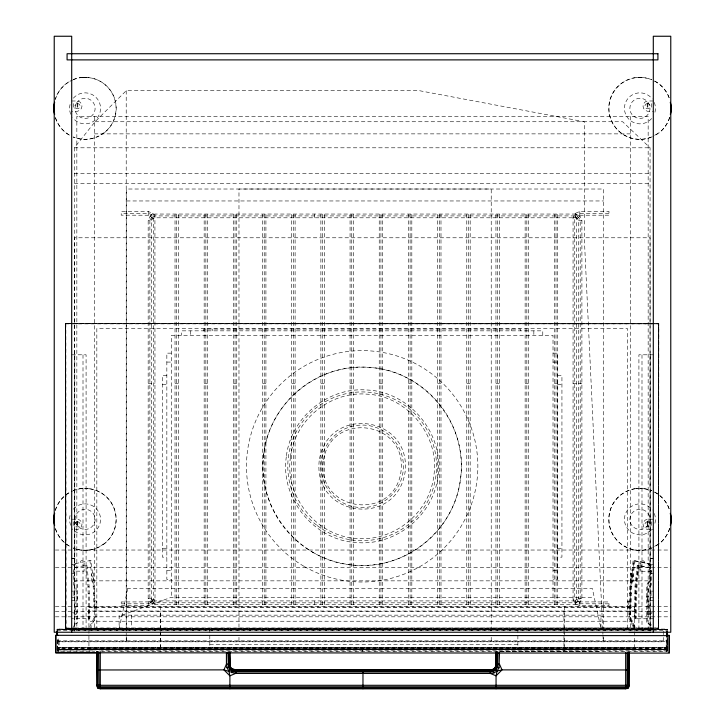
<?xml version="1.0" encoding="UTF-8"?>
<svg xmlns="http://www.w3.org/2000/svg" width="725" height="725" viewBox="0 0 725 725"><rect width="100%" height="100%" fill="white"/><g stroke="black" fill="none" stroke-linecap="round" stroke-linejoin="round"><path stroke-width="0.54" stroke-dasharray="3.62 2.72" d="M57.039 630.333L57.429 629.191L667.29 629.581L56.922 629.581L57.429 629.064L666.773 629.064L667.254 629.581M148.172 598.442L148.172 220.273L150.184 216.095L154.923 214.047L575.152 214.047L579.891 216.095L581.903 220.282L581.894 598.442L579.891 602.629L575.152 604.677L154.923 604.668L150.184 602.62L148.172 598.442L151.57 598.442L152.785 600.209L154.923 600.916L575.152 600.916L577.29 600.209L578.505 598.442L578.505 220.282L577.29 218.506L575.152 217.799L154.923 217.799L152.785 218.506L151.57 220.273L148.172 220.273M154.923 214.047L155.005 599.421L152.993 603.608L148.253 605.656L121.211 605.71L121.211 601.958L148.253 601.904L150.392 601.197L151.607 599.421L151.616 217.699L150.392 215.932L148.253 215.225L121.211 215.162L121.211 211.41L148.253 211.464L152.993 213.512L155.005 217.699L151.616 217.699M154.923 600.916L154.923 604.668M160.352 648.213L160.352 611.03M160.352 607.496L160.352 606.979L160.352 651.286M175.015 604.686L175.015 213.948M176.71 604.686L176.719 213.948M178.413 604.686L178.413 213.948M204.169 604.686L204.169 213.948M205.873 604.686L205.873 213.948M207.567 604.686L207.567 213.948M233.35 604.686L233.35 213.948M235.045 604.686L235.045 213.948M236.749 604.686L236.749 213.948M262.532 604.686L262.532 213.948M264.226 604.686L264.226 213.948M265.921 604.686L265.921 213.948M291.704 604.686L291.704 213.948M293.407 604.686L293.407 213.948M295.102 604.686L295.102 213.948M314.559 600.971L314.559 604.732M314.559 213.984L314.559 217.745M320.885 604.686L320.885 213.948M322.58 604.686L322.58 213.948M324.283 604.686L324.283 213.948M350.066 604.686L350.066 213.948M351.761 604.686L351.761 213.948M353.456 604.686L353.456 213.948M379.238 604.686L379.238 213.948M380.942 604.686L380.942 213.948M382.637 604.686L382.637 213.948M408.42 604.686L408.42 213.948M410.114 604.686L410.114 213.948M411.818 604.686L411.818 213.948M437.601 604.686L437.601 213.948M439.296 604.686L439.296 213.948M440.99 604.686L440.99 213.948M466.773 604.686L466.782 213.948M468.477 604.686L468.477 213.948M470.172 604.686L470.172 213.948M495.954 604.686L495.954 213.948M497.649 604.686L497.658 213.948M499.353 604.686L499.353 213.948M525.136 604.686L525.136 213.948M526.83 604.686L526.83 213.948M528.525 604.686L528.534 213.948M554.308 604.686L554.317 213.948M556.012 604.686L556.012 213.948M557.706 604.686L557.706 213.948M564.503 607.496L564.503 606.979L564.503 651.286M573.067 599.43L573.067 217.699L575.079 213.512L579.819 211.464L608.982 211.41L608.982 215.171L579.819 215.225L577.68 215.932L576.466 217.699L576.457 599.43L577.68 601.197L579.819 601.904L608.982 601.958L608.982 605.719L579.819 605.656L575.079 603.608L573.067 599.43L576.457 599.43M575.152 217.799L575.152 214.047M72.799 628.176L65.504 628.176L66.002 628.539L65.73 323.423L65.848 628.521L65.857 323.386L658.318 323.368L658.835 323.867L658.608 628.484L66.002 628.412L65.495 628.022L65.495 323.867L66.002 323.35M658.318 628.412L658.808 323.712L65.504 323.712L658.817 323.867L658.472 323.386L658.599 628.466L658.817 628.022L73.932 628.022M658.481 628.022L73.932 628.312M65.721 628.022L65.522 323.712M57.212 629.581L57.212 629.101M57.048 649.192L667.29 649.192L57.112 649.5L666.773 649.7L667.163 637.202M65.549 323.867L658.78 323.867M658.78 628.022L658.318 628.521L658.318 323.368L658.762 323.731M638.326 565.482L636.097 586.126L635.363 618.76M639.178 565.482L636.958 586.126L636.215 618.76M634.194 560.778L630.958 585.664L629.871 610.722L629.871 617.8L634.148 626.409L634.148 629.436M635.055 560.778L631.81 585.664L630.732 610.722L630.732 617.8L635.009 626.409L635.009 629.436M56.949 629.581L57.429 629.101L57.429 629.581M667.254 649.183L666.773 649.673L666.773 637.202M667.1 647.706L666.175 648.63L59.088 648.63L57.42 647.706L667.843 647.706L667.843 641.362L57.42 641.362M667.653 647.706L667 649.02L666.175 649.183L667.1 649.02L667.843 647.706L666.175 648.63M667.843 647.706L667.653 648.63L666.175 649.373L59.088 649.373L57.61 648.63L57.42 647.706L58.163 649.02L59.088 649.183L57.773 648.531L57.61 647.706M80.321 562.618L80.828 561.041L81.78 560.543L84.082 561.812L84.082 571.228L73.424 571.101M101.518 651.286L666.329 651.286L667.344 650.941L667.689 648.884L667.344 647.86L666.329 647.525L58.526 647.525L57.502 647.86L57.157 648.884L57.502 650.941L58.526 651.286L94.73 651.286M57.502 648.884L58.526 647.86L667.344 647.86M667.344 649.926L666.329 650.941L101.518 650.941M57.067 649.555L57.212 637.202M94.223 617.591L89.936 626.21L89.936 629.237M57.212 649.673L57.429 637.202M667 629.101L667 629.581M658.599 323.423L658.599 628.466M59.088 641.362L59.088 649.373L58.163 649.183L59.088 647.706L57.61 648.63M650.325 580.489L647.579 584.876L647.579 623.273L651.476 624.95L651.476 629.318L650.497 629.835L650.615 624.95L646.718 623.273L646.718 584.876L649.464 580.489L649.464 564.032L633.143 560.552L629.563 589.289L628.874 618.207L633.052 626.636L633.052 629.436M95.057 121.746L622.648 121.746L650.062 147.8L650.062 631.103L650.062 237.782L74.312 237.782L74.312 631.103L74.312 147.8L95.057 121.746L126.213 90.707L419.494 90.707L584.296 121.746L584.296 237.782L602.946 634.321M58.526 649.926L57.502 650.941L57.157 649.926L667.689 649.926L667.344 650.941L666.329 651.286L666.329 647.525L667.344 648.884M150.392 215.932L152.993 213.512M150.184 602.62L152.785 600.209M577.29 218.506L579.891 216.095M575.079 603.608L577.68 601.197M651.331 570.711L650.298 571.436M73.497 565.763L76.179 563.497M651.521 571.3L640.003 571.436L640.003 562.011L642.314 560.742L643.265 561.25L643.764 562.817M103.983 132.883L96.96 136.916M654.612 135.321L658.871 132.883M103.983 543.904L96.96 547.937A31.003 31.003 0 0 1 73.134 548A31.003 31.003 0 0 0 116.063 519.381A31.003 31.003 0 0 0 73.134 490.752M654.612 546.351L658.871 543.904M650.615 629.318L649.636 629.436M666.773 629.354L667.254 629.354L667.227 630.668M122.008 615.153L171.299 597.309L594.237 597.309M667.254 637.202L667.344 650.941L666.329 651.286L667.344 650.941L667.689 649.926L666.329 650.941M666.329 651.286L667.344 650.941L666.329 649.926M58.526 647.86L57.157 648.884L667.689 648.884M651.585 612.824L649.772 613.395L649.772 614.709M652.437 612.824L650.624 613.395L650.624 614.709L647.978 614.709L647.978 612.172L648.54 611.655L647.978 599.883M667.145 649.364L57.067 649.364M608.982 213.286L579.819 213.34L576.375 214.718L574.762 217.699L574.762 599.43L576.375 602.403L579.819 603.78L608.982 603.834M121.211 603.834L148.253 603.78L151.697 602.403L153.31 599.421L153.31 217.699L151.697 214.718L148.253 213.34L121.211 213.286M598.696 651.594L496.054 651.603M71.703 100.983L77.484 100.983A5.184 5.184 0 0 1 77.484 111.26L71.703 111.26M653.298 100.983L647.516 100.983A5.184 5.184 0 0 0 647.516 111.26L653.298 111.26M94.304 133.871L630.696 133.871M74.312 147.8L650.062 147.8M74.312 173.447L650.062 173.447M74.312 183.543L650.062 183.543M126.567 200.961L603.626 200.961M573.067 217.699L576.466 217.699M578.505 220.282L581.903 220.282M171.299 353.147L166.841 353.147L166.841 579.465L171.299 579.465M553.021 353.147L557.48 353.147L557.48 579.465L553.021 579.465M71.703 354.797L86.085 354.797L86.085 630.179M653.298 354.797L638.915 354.797L638.915 630.179M166.841 362.074L171.299 362.074M553.021 362.074L557.48 362.074M166.841 375.45L162.382 375.45L162.382 557.162L166.841 557.162M557.48 375.45L561.938 375.45L561.938 557.162L557.48 557.162M148.172 383.262L155.005 383.262M175.015 383.262L178.413 383.262M204.169 383.262L207.567 383.262M233.35 383.262L236.749 383.262M262.532 383.262L265.921 383.262M291.704 383.262L295.102 383.262M320.885 383.262L324.283 383.262M350.066 383.262L353.456 383.262M379.238 383.262L382.637 383.262M408.42 383.262L411.818 383.262M437.601 383.262L440.99 383.262M466.773 383.262L470.172 383.262M495.954 383.262L499.353 383.262M525.136 383.262L528.525 383.262M554.317 383.262L557.706 383.262M573.067 383.262L576.466 383.262M578.505 383.262L581.903 383.262M162.382 384.377L166.841 384.377M557.48 384.377L561.938 384.377M89.121 488.722L81.001 488.722L86.873 488.722M643.999 488.722L635.879 488.722L641.752 488.722M71.703 519.2L77.484 519.2A5.184 5.184 0 0 1 77.484 529.477L71.703 529.477M653.298 519.2L647.516 519.2A5.184 5.184 0 0 0 647.516 529.477L653.298 529.477M162.382 548.245L166.841 548.245M557.48 548.245L561.938 548.245M55.363 550.03L669.637 550.03M71.703 558.25L74.784 558.25M650.216 558.25L653.298 558.25M71.703 558.35L74.784 558.35M650.216 558.35L653.298 558.35M55.363 567.494L670.77 567.494M166.841 570.548L171.299 570.548M553.021 570.548L557.48 570.548M92.528 573.022L93.344 573.022L93.543 581.196M632.418 573.23L630.75 573.23L630.551 581.396M71.703 573.665L74.784 573.656M650.216 573.656L653.298 573.665M73.968 580.852L651.032 580.852M92.582 581.196L91.694 581.196L91.694 574.399M631.403 581.396L633.251 581.396L633.251 574.608M88.006 586.416L89.102 586.416M93.181 586.416L94.196 586.416M629.898 586.616L631.774 586.616M634.991 586.616L636.94 586.616M71.703 591.138L74.784 591.129M650.216 591.138L653.298 591.129M88.26 593.431L89.356 593.431M93.48 593.431L94.631 593.431M629.463 593.63L631.466 593.63M634.737 593.63L636.686 593.63M71.703 597.291L74.784 597.3M650.216 597.291L653.298 597.3M578.505 598.442L581.894 598.442M151.607 599.421L155.005 599.421M71.703 600.391L74.784 600.382M650.216 600.391L653.298 600.382M94.812 600.889L96.479 600.889L96.479 607.985L94.975 607.985M630.143 601.088L627.614 601.088L627.614 608.184L629.971 608.184M55.327 606.544L670.77 606.544M88.93 607.496L634.556 607.496M634.556 611.03L88.93 611.03L88.93 648.213L634.556 648.213L634.556 606.979L88.93 606.979L88.93 621.234L634.556 621.234M55.363 611.683L669.637 611.683M74.322 614.51L76.107 614.51L76.107 611.972L75.545 611.456L76.107 599.675L77.203 599.675L77.203 596.131L73.914 596.131L73.914 592.08L76.107 592.08L76.107 588.664L73.588 584.622L73.588 567.883L86.837 565.056L89.075 585.809L89.828 618.561L71.512 618.561M55.363 616.821L670.77 616.821M653.433 618.76L634.257 618.76L635.009 586.008L637.257 565.255L650.506 568.083L650.506 584.83L647.978 588.863L647.978 592.28L651.032 592.28L651.032 596.331L646.881 596.331L646.881 599.883L648.839 599.883L649.401 611.655L648.839 612.172L648.839 614.709M65.504 628.022L72.799 628.022M73.932 628.176L658.817 628.176M72.799 628.312L65.748 628.276M667.227 629.436L57.039 629.436L57.039 630.668M71.703 630.179L653.298 630.179M57.039 630.469L667.227 630.469M57.039 640.846L667.227 640.846M209.806 644.561L517.868 644.561M58.526 647.525L58.526 651.286L57.502 650.941L57.157 649.926L58.526 650.941L94.73 650.941M499.516 651.376L586.244 651.594M641.752 77.702L635.879 77.702L643.999 77.702A30.912 30.912 0 0 1 651.838 79.795A31.003 31.003 0 0 0 608.937 108.351A31.003 31.003 0 0 0 651.866 136.98M86.873 77.702L81.001 77.702L89.121 77.702A30.912 30.912 0 0 1 104.047 132.965M59.088 648.63L58.163 647.706M650.325 564.032L633.994 560.552L630.424 589.289L629.726 618.207L633.913 626.636L633.913 629.436M72.509 612.616L74.322 613.187M667.1 629.255L666.773 629.581M58.526 651.286L57.502 650.941L57.157 649.926L57.502 650.941L58.526 651.286L57.502 650.941L57.61 641.362M58.526 650.941L57.502 649.926M648.766 563.706L651.449 565.962M647.914 563.706L651.548 567.131M666.329 647.525L667.091 647.86M575.079 213.512L577.68 215.932M577.29 600.209L579.891 602.629M150.184 216.095L152.785 218.506M150.392 601.197L152.993 603.608M57.502 647.86L58.526 648.884M666.982 649.636L667 637.202M644.625 562.817L644.117 561.25L643.166 560.742L640.864 562.011L640.864 571.436M89.891 560.57L93.135 585.465L94.223 610.513M85.767 565.283L87.988 585.927L88.731 618.561M602.992 635.39L603.272 641.824M667.653 641.362L667.653 648.63L666.175 647.706L667.1 649.183L666.175 649.373L666.175 641.362M663.529 631.103L663.529 641.824L58.589 641.824L58.589 637.538M651.376 103.593L651.376 108.65M651.376 521.81L651.376 526.867M650.216 354.797L650.216 630.179M648.839 592.28L648.839 588.863L651.367 584.83L651.367 568.083L638.118 565.255L635.87 586.008L635.118 618.76M648.159 630.179L648.159 116.399L76.841 116.399L76.841 630.179M647.842 103.593L647.842 108.65M647.842 521.81L647.842 526.867M647.742 596.331L647.742 599.883M647.198 103.593L647.198 108.65M647.198 521.81L647.198 526.867M641.997 354.797L641.997 630.179M632.399 574.608L632.399 581.396M631.611 573.23L631.611 581.396M630.696 116.399L630.696 630.179M628.466 601.088L628.466 608.184M627.497 628.539L627.497 328.552L96.833 328.552L96.833 628.539M603.626 630.523L603.626 189.017L126.567 189.017L126.567 630.523M603.626 637.302L603.626 641.824M579.819 211.464L579.819 215.225M579.819 601.904L579.819 605.656M575.152 600.916L575.152 604.677M563.95 611.03L563.95 651.286M553.021 597.309L553.021 335.312L171.299 335.312L171.299 597.309M542.771 335.312L542.771 330.845L181.558 330.845L181.558 335.312M533.845 330.845L533.845 335.312M520.468 330.845L520.468 329.059L203.852 329.059L203.852 330.845M517.868 629.064L517.868 649.7M511.551 329.059L511.551 330.845M491.224 630.523L491.224 189.017L238.978 189.017L238.978 630.523M491.224 637.302L491.224 641.824M362.428 647.525L362.428 651.286M238.978 637.302L238.978 641.824M212.778 329.059L212.778 330.845M209.806 629.064L209.806 649.7M190.476 330.845L190.476 335.312M148.253 211.464L148.253 215.225M148.253 601.904L148.253 605.656M131.615 615.153L131.615 628.539M126.567 637.302L126.567 641.824M126.213 90.707L126.213 631.103M126.213 633.242L126.213 636.459M126.213 637.538L126.213 641.824M94.304 116.399L94.304 630.179M91.033 629.237L91.033 626.427L95.22 618.008L94.522 589.09L90.951 560.343L74.63 563.823L74.63 580.281L77.367 584.676L77.367 623.065L73.479 624.742L73.479 629.119L74.448 629.237M83.003 354.797L83.003 630.179M77.802 103.593L77.802 108.65M77.802 521.81L77.802 526.867M77.158 103.593L77.158 108.65M77.158 521.81L77.158 526.867M74.784 354.797L74.784 630.179M73.624 103.593L73.624 108.65M73.624 521.81L73.624 526.867M58.163 641.362L58.163 649.183M73.37 98.165A15.506 15.506 0 0 1 96.008 97.377A15.506 15.506 0 0 1 95.274 120.015A15.506 15.506 0 0 1 72.736 117.758M70.724 114.26A15.506 15.506 0 0 1 70.724 102.452M73.134 79.732A31.003 31.003 0 0 1 116.063 108.351A31.003 31.003 0 0 1 73.134 136.98A31.003 31.003 0 0 0 96.942 136.871M55.372 117.314A31.003 31.003 0 0 0 70.379 135.666A31.003 31.003 0 0 1 55.263 117.35M55.372 99.398A31.003 31.003 0 0 1 72.21 80.14A31.003 31.003 0 0 0 55.227 99.352M73.098 79.632A31.003 31.003 0 0 1 80.983 77.539M654.276 102.452A15.506 15.506 0 0 1 654.276 114.26M651.63 118.538A15.506 15.506 0 0 1 628.992 119.326A15.506 15.506 0 0 1 629.726 96.688A15.506 15.506 0 0 1 652.264 98.953M669.628 117.314A31.003 31.003 0 0 1 652.79 136.572M654.621 81.046A31.003 31.003 0 0 1 669.628 99.398M651.82 136.871A31.003 31.003 0 0 1 609.852 116.353A31.003 31.003 0 0 1 635.861 77.539M669.737 117.35A30.912 30.912 0 0 1 658.925 132.965M654.593 81.082A30.912 30.912 0 0 1 669.71 99.37M654.276 513.472A15.506 15.506 0 0 1 654.276 525.281M651.63 529.567A15.506 15.506 0 0 1 628.992 530.356A15.506 15.506 0 0 1 629.726 507.718A15.506 15.506 0 0 1 652.264 509.974M669.628 528.335A31.003 31.003 0 0 1 652.79 547.592M651.866 548A31.003 31.003 0 0 1 608.937 519.381A31.003 31.003 0 0 1 651.866 490.752M654.621 492.067A31.003 31.003 0 0 1 669.628 510.418M651.82 547.901A31.003 31.003 0 0 1 609.852 527.374A31.003 31.003 0 0 1 635.861 488.568M669.737 528.371A30.912 30.912 0 0 1 658.925 543.986M643.99 488.759A30.912 30.912 0 0 1 651.838 490.816M654.593 492.103A30.912 30.912 0 0 1 669.71 510.391M73.37 509.195A15.506 15.506 0 0 1 96.008 508.406A15.506 15.506 0 0 1 95.274 531.044A15.506 15.506 0 0 1 72.736 528.779M70.724 525.281A15.506 15.506 0 0 1 70.724 513.472M55.372 528.335A31.003 31.003 0 0 0 70.379 546.686A31.003 31.003 0 0 1 55.263 528.371M55.372 510.418A31.003 31.003 0 0 1 72.21 491.16M55.227 510.373A31.003 31.003 0 0 1 72.165 491.061M73.098 490.653A31.003 31.003 0 0 1 80.983 488.568M89.112 488.759A30.912 30.912 0 0 1 104.047 543.986M149.876 220.273L149.876 598.442L151.489 601.415L154.923 602.792L314.559 602.847L575.152 602.792L578.586 601.415L580.199 598.442L580.199 220.282L578.586 217.301L575.152 215.923L154.923 215.923L151.489 217.301L149.876 220.273M263.791 453.877C255.553 508.569 300.657 563.144 355.939 565.292C406.517 569.442 455.128 529.196 460.529 478.745C468.776 424.053 423.663 369.478 368.391 367.321C317.804 363.18 269.202 403.426 263.791 453.877M286.33 456.732C279.977 498.891 314.75 540.959 357.362 542.617C396.358 545.807 433.831 514.786 437.991 475.89C444.343 433.731 409.571 391.663 366.959 390.005C327.972 386.806 290.498 417.836 286.33 456.732M290.444 457.248C284.427 497.123 317.323 536.908 357.624 538.485C394.509 541.502 429.943 512.167 433.885 475.373C439.894 435.498 407.006 395.705 366.705 394.137C329.821 391.119 294.377 420.455 290.444 457.248M319.19 460.882C313.055 517.55 396.992 528.162 405.139 471.739C411.274 415.072 327.337 404.459 319.19 460.882M323.296 461.399C317.006 512.348 394.454 522.145 401.034 471.223C407.323 420.264 329.875 410.477 323.296 461.399M127.781 588.392L119.127 628.539L119.127 615.153L600.962 615.153L600.962 628.539L592.307 588.392L127.781 588.392M77.484 103.557L76.814 103.639A2.565 2.565 0 0 0 76.814 108.605L78.146 108.605A2.565 2.565 0 0 0 78.146 103.639L77.484 103.557M647.516 103.557L646.854 103.639A2.565 2.565 0 0 0 646.854 108.605L648.186 108.605A2.565 2.565 0 0 0 648.186 103.639L647.516 103.557M77.484 521.773L76.814 521.855A2.565 2.565 0 0 0 76.814 526.821L78.146 526.821A2.565 2.565 0 0 0 78.146 521.855L77.484 521.773M647.516 521.773L646.854 521.855A2.565 2.565 0 0 0 646.854 526.821L648.186 526.821A2.565 2.565 0 0 0 648.186 521.855L647.516 521.773M74.784 564.322L71.703 564.322L74.784 564.412M653.298 564.322L650.216 564.322L653.298 564.412M304.319 566.506A115.692 115.692 0 0 0 477.857 466.311A115.692 115.692 0 0 0 304.319 366.116A115.692 115.692 0 0 0 304.319 566.506M317.197 525.553A74.376 74.376 0 0 0 435.952 475.636A74.376 74.376 0 0 0 333.346 397.744A74.376 74.376 0 0 0 317.197 525.553M337.216 499.172A41.253 41.253 0 0 0 403.091 471.486A41.253 41.253 0 0 0 346.178 428.276A41.253 41.253 0 0 0 337.216 499.172M312.584 552.187A99.162 99.162 0 0 0 461.327 466.311A99.162 99.162 0 0 0 312.584 380.426A99.162 99.162 0 0 0 312.584 552.187M78.934 116.353A10.077 10.077 0 0 0 95.047 109.665A10.077 10.077 0 0 0 81.2 99.044A10.077 10.077 0 0 0 78.934 116.353M633.813 116.353A10.077 10.077 0 0 0 649.935 109.665A10.077 10.077 0 0 0 636.079 99.044A10.077 10.077 0 0 0 633.813 116.353M633.813 527.374A10.077 10.077 0 0 0 649.935 520.686A10.077 10.077 0 0 0 636.079 510.074A10.077 10.077 0 0 0 633.813 527.374M78.934 527.374A10.077 10.077 0 0 0 95.047 520.686A10.077 10.077 0 0 0 81.2 510.074A10.077 10.077 0 0 0 78.934 527.374"/><path stroke-width="1.09" d="M362.971 669.945L235.833 670.09L233.169 669.719L231.239 668.541L230.061 666.61L229.68 652.727M231.239 668.541L233.169 669.719L235.833 670.172L490.109 670.172L492.773 669.791L494.713 668.622L495.882 666.683L496.054 652.518M496.272 652.799L495.882 666.683L499.008 667.807L497.087 671.006L496.054 675.836L496.054 688.75M496.915 652.817L496.507 666.918L495.166 669.075L493 670.426L490.163 670.833L235.779 670.833L232.943 670.335L230.786 668.994L229.435 666.828L229.028 652.736M498.002 652.736L497.549 667.29L495.945 669.864L493.362 671.477L490.236 671.921L235.679 671.921L232.553 671.368L230.006 669.773L228.393 667.199L227.949 652.745M629.128 669.972L502.008 669.882L499.516 664.263L496.054 664.009L496.054 652.727M496.045 664.009L495.673 666.601L494.55 668.459L492.701 669.565L490.091 669.936L235.852 669.945L231.384 668.396L230.269 666.529L229.898 652.727M496.507 666.918L495.673 666.601L494.559 668.396L492.701 669.51L493.888 672.927L490.345 673.434L235.543 673.434L223.943 669.882L96.824 669.972M235.833 670.09L490.1 669.882L492.701 669.565L494.55 668.459L495.673 666.601M97.685 651.693L97.685 685.315L98.12 687.472L100.286 687.916L625.666 687.916L627.832 687.472L628.267 685.315L628.267 652.763M499.008 667.807L499.516 652.745M628.91 652.754L628.91 685.306L628.158 687.789L625.666 688.551L100.286 688.551L97.793 687.789L97.032 685.306L97.032 651.675M492.701 669.51L493 670.426M629.128 652.681L628.91 686.802L97.032 686.802L98.763 688.533L100.286 688.75L625.666 688.75L627.179 688.533L627.179 652.772M232.009 672.809C231.61 667.888 238.108 669.103 235.543 673.434L229.898 675.836L229.898 688.75M233.169 669.71L235.852 669.882M626.853 687.798L627.179 688.533L628.267 687.88L628.91 686.747L628.158 686.502M226.436 652.654L226.436 664.173L223.943 669.882L229.898 675.836L228.864 670.915L231.384 668.396L233.251 669.51M97.793 687.789L98.12 687.472C96.887 687.916 99.334 689.23 99.089 687.808L98.763 651.693M493.888 672.927L497.087 671.006L502.008 669.882L496.054 675.836L490.345 673.434L490.109 670.172M627.179 688.533L628.267 687.88L627.832 687.472M97.25 686.711L96.824 651.603M228.864 670.915L226.943 667.716L230.269 666.529M628.91 685.306L96.824 685.288L97.685 685.315M229.898 663.928L226.436 664.173L226.943 667.716M629.336 632.481L650.497 632.481M58.036 635.317L55.771 635.317L55.771 652.781L669.229 653.098L669.238 635.635L55.78 635.317L55.771 652.781L97.648 652.781M666.964 635.317L669.229 635.317L669.229 652.781M497.087 671.006L494.713 668.622M667.254 631.756L667.254 636.115M667.227 631.448L667.163 636.115M667 631.756L667 636.115M666.773 631.756L666.773 636.115M653.298 632.236L653.298 36.25L670.77 36.25L670.77 632.236L54.23 632.236L54.23 36.25L71.703 36.25L71.703 632.236M625.666 652.772L625.666 688.75M362.971 669.882L362.971 688.75M100.286 651.693L100.286 688.75M57.429 631.756L57.429 635.028M57.212 631.756L57.212 635.028M57.039 631.448L57.039 635.236M56.949 631.756L56.949 635.028M54.638 114.36A31.003 31.003 0 0 1 54.638 102.343M54.511 114.387A31.003 31.003 0 0 1 54.493 102.316M670.362 114.36A31.003 31.003 0 0 0 670.362 102.343A30.912 30.912 0 0 1 670.48 114.387M670.362 525.389A31.003 31.003 0 0 0 670.362 513.373A30.912 30.912 0 0 1 670.48 525.408M54.638 525.389A31.003 31.003 0 0 1 54.638 513.373M54.511 525.408A31.003 31.003 0 0 1 54.493 513.345M657.919 53.723L67.081 53.723L67.081 59.885L657.919 59.885L657.919 53.723"/></g></svg>
